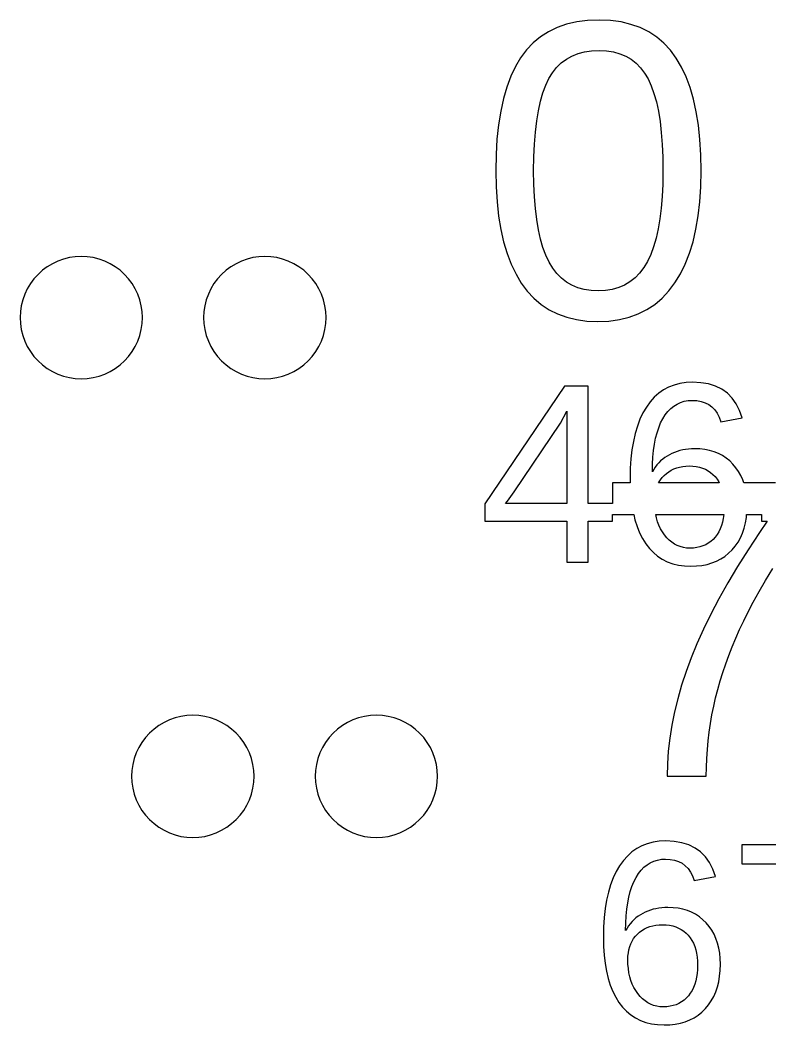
# Model space of a CAD drawing. Header units: metres. Extents: x -61 to 817, y 39 to 684.
# Drawn here: x 422.95 to 435.2, y 396.44 to 412.87 of the extents above; entities that cross this region are included whole.
import ezdxf

# ---------------------------------------------------------------- set-up
doc = ezdxf.new("R2010")
doc.units = ezdxf.units.M

msp = doc.modelspace()

# ---------------------------------------------------------------- linework, layer by layer
for p, q in [((432.045, 412.839), (431.88, 412.801)), ((432.223, 412.862), (432.045, 412.839)), ((432.412, 412.87), (432.223, 412.862)), ((432.597, 412.862), (432.412, 412.87)), ((432.77, 412.839), (432.597, 412.862)), ((432.932, 412.8), (432.77, 412.839)), ((431.583, 412.68), (431.452, 412.596)), ((431.725, 412.748), (431.583, 412.68)), ((431.88, 412.801), (431.725, 412.748)), ((433.083, 412.747), (432.932, 412.8)), ((433.223, 412.678), (433.083, 412.747)), ((433.352, 412.593), (433.223, 412.678)), ((431.452, 412.596), (431.332, 412.497)), ((433.47, 412.493), (433.352, 412.593)), ((431.224, 412.384), (431.128, 412.255)), ((431.332, 412.497), (431.224, 412.384)), ((432.067, 412.322), (432.174, 412.35)), ((432.174, 412.35), (432.289, 412.367)), ((432.289, 412.367), (432.412, 412.373)), ((432.412, 412.373), (432.533, 412.367)), ((432.533, 412.367), (432.645, 412.35)), ((432.645, 412.35), (432.749, 412.321)), ((433.577, 412.378), (433.47, 412.493)), ((433.672, 412.248), (433.577, 412.378)), ((431.128, 412.255), (431.043, 412.11)), ((431.793, 412.169), (431.876, 412.231)), ((431.876, 412.231), (431.968, 412.282)), ((431.968, 412.282), (432.067, 412.322)), ((432.749, 412.321), (432.846, 412.28)), ((432.846, 412.28), (432.935, 412.229)), ((432.935, 412.229), (433.016, 412.165)), ((433.758, 412.102), (433.672, 412.248)), ((431.043, 412.11), (430.968, 411.951)), ((431.65, 412.01), (431.717, 412.095)), ((431.717, 412.095), (431.793, 412.169)), ((433.016, 412.165), (433.089, 412.091)), ((433.089, 412.091), (433.155, 412.004)), ((433.833, 411.942), (433.758, 412.102)), ((430.968, 411.951), (430.903, 411.776)), ((431.538, 411.804), (431.59, 411.914)), ((431.59, 411.914), (431.65, 412.01)), ((433.155, 412.004), (433.212, 411.907)), ((433.212, 411.907), (433.263, 411.796)), ((433.898, 411.766), (433.833, 411.942)), ((430.903, 411.776), (430.848, 411.586)), ((431.492, 411.681), (431.538, 411.804)), ((433.263, 411.796), (433.308, 411.672)), ((433.953, 411.577), (433.898, 411.766)), ((430.848, 411.586), (430.803, 411.38)), ((431.418, 411.389), (431.452, 411.542)), ((431.452, 411.542), (431.492, 411.681)), ((433.308, 411.672), (433.347, 411.533)), ((433.347, 411.533), (433.38, 411.38)), ((433.998, 411.372), (433.953, 411.577)), ((430.803, 411.38), (430.768, 411.159)), ((431.391, 411.222), (431.418, 411.389)), ((433.38, 411.38), (433.407, 411.214)), ((434.033, 411.152), (433.998, 411.372)), ((431.369, 411.04), (431.391, 411.222)), ((433.407, 411.214), (433.428, 411.033)), ((430.768, 411.159), (430.742, 410.923)), ((431.354, 410.843), (431.369, 411.04)), ((433.428, 411.033), (433.443, 410.838)), ((434.058, 410.918), (434.033, 411.152)), ((430.742, 410.923), (430.727, 410.672)), ((434.073, 410.669), (434.058, 410.918)), ((431.344, 410.632), (431.354, 410.843)), ((433.443, 410.838), (433.452, 410.629)), ((430.727, 410.672), (430.722, 410.406)), ((431.341, 410.406), (431.344, 410.632)), ((433.452, 410.629), (433.455, 410.406)), ((434.078, 410.406), (434.073, 410.669)), ((430.722, 410.406), (430.728, 410.144)), ((431.345, 410.186), (431.341, 410.406)), ((433.455, 410.406), (433.452, 410.19)), ((434.073, 410.146), (434.078, 410.406)), ((430.728, 410.144), (430.743, 409.898)), ((431.354, 409.98), (431.345, 410.186)), ((433.452, 410.19), (433.443, 409.987)), ((434.057, 409.9), (434.073, 410.146)), ((430.743, 409.898), (430.769, 409.665)), ((431.37, 409.787), (431.354, 409.98)), ((433.443, 409.987), (433.427, 409.797)), ((434.031, 409.669), (434.057, 409.9)), ((431.391, 409.608), (431.37, 409.787)), ((433.427, 409.797), (433.405, 409.62)), ((430.769, 409.665), (430.805, 409.447)), ((431.419, 409.442), (431.391, 409.608)), ((433.405, 409.62), (433.377, 409.456)), ((433.994, 409.451), (434.031, 409.669)), ((430.805, 409.447), (430.851, 409.243)), ((431.454, 409.29), (431.419, 409.442)), ((433.377, 409.456), (433.342, 409.304)), ((433.947, 409.247), (433.994, 409.451)), ((430.851, 409.243), (430.908, 409.053)), ((431.494, 409.151), (431.454, 409.29)), ((433.342, 409.304), (433.301, 409.165)), ((433.889, 409.058), (433.947, 409.247)), ((431.541, 409.026), (431.494, 409.151)), ((433.301, 409.165), (433.254, 409.038)), ((433.82, 408.882), (433.889, 409.058)), ((423.566, 408.929), (423.477, 408.887)), ((423.658, 408.962), (423.566, 408.929)), ((423.753, 408.986), (423.658, 408.962)), ((423.85, 409.001), (423.753, 408.986)), ((423.948, 409.006), (423.85, 409.001)), ((424.046, 409.001), (423.948, 409.006)), ((424.144, 408.986), (424.046, 409.001)), ((424.239, 408.962), (424.144, 408.986)), ((424.331, 408.929), (424.239, 408.962)), ((424.42, 408.887), (424.331, 408.929)), ((426.566, 408.929), (426.477, 408.887)), ((426.658, 408.962), (426.566, 408.929)), ((426.753, 408.986), (426.658, 408.962)), ((426.85, 409.001), (426.753, 408.986)), ((426.948, 409.006), (426.85, 409.001)), ((427.046, 409.001), (426.948, 409.006)), ((427.143, 408.986), (427.046, 409.001)), ((427.239, 408.962), (427.143, 408.986)), ((427.331, 408.929), (427.239, 408.962)), ((427.42, 408.887), (427.331, 408.929)), ((430.908, 409.053), (430.975, 408.878)), ((431.594, 408.915), (431.541, 409.026)), ((431.654, 408.815), (431.594, 408.915)), ((433.2, 408.925), (433.14, 408.823)), ((433.254, 409.038), (433.2, 408.925)), ((423.314, 408.779), (423.241, 408.713)), ((423.393, 408.837), (423.314, 408.779)), ((423.477, 408.887), (423.393, 408.837)), ((424.504, 408.837), (424.42, 408.887)), ((424.583, 408.779), (424.504, 408.837)), ((424.656, 408.713), (424.583, 408.779)), ((426.314, 408.779), (426.241, 408.713)), ((426.393, 408.837), (426.314, 408.779)), ((426.477, 408.887), (426.393, 408.837)), ((427.504, 408.837), (427.42, 408.887)), ((427.583, 408.779), (427.504, 408.837)), ((427.656, 408.713), (427.583, 408.779)), ((430.975, 408.878), (431.053, 408.716)), ((431.722, 408.728), (431.654, 408.815)), ((433.073, 408.734), (432.998, 408.657)), ((433.14, 408.823), (433.073, 408.734)), ((433.741, 408.721), (433.82, 408.882)), ((423.175, 408.64), (423.117, 408.561)), ((423.241, 408.713), (423.175, 408.64)), ((424.721, 408.64), (424.656, 408.713)), ((424.78, 408.561), (424.721, 408.64)), ((426.175, 408.64), (426.117, 408.561)), ((426.241, 408.713), (426.175, 408.64)), ((427.721, 408.64), (427.656, 408.713)), ((427.78, 408.561), (427.721, 408.64)), ((431.053, 408.716), (431.14, 408.57)), ((431.14, 408.57), (431.238, 408.438)), ((431.796, 408.652), (431.722, 408.728)), ((431.878, 408.588), (431.796, 408.652)), ((431.967, 408.536), (431.878, 408.588)), ((432.916, 408.591), (432.827, 408.538)), ((432.998, 408.657), (432.916, 408.591)), ((433.551, 408.441), (433.651, 408.574)), ((433.651, 408.574), (433.741, 408.721)), ((423.066, 408.477), (423.025, 408.388)), ((423.117, 408.561), (423.066, 408.477)), ((424.83, 408.477), (424.78, 408.561)), ((424.872, 408.388), (424.83, 408.477)), ((426.066, 408.477), (426.025, 408.388)), ((426.117, 408.561), (426.066, 408.477)), ((427.83, 408.477), (427.78, 408.561)), ((427.872, 408.388), (427.83, 408.477)), ((431.238, 408.438), (431.347, 408.321)), ((432.064, 408.495), (431.967, 408.536)), ((432.168, 408.466), (432.064, 408.495)), ((432.28, 408.448), (432.168, 408.466)), ((432.398, 408.443), (432.28, 408.448)), ((432.516, 408.448), (432.398, 408.443)), ((432.627, 408.466), (432.516, 408.448)), ((432.731, 408.496), (432.627, 408.466)), ((432.827, 408.538), (432.731, 408.496)), ((433.442, 408.324), (433.551, 408.441)), ((422.991, 408.296), (422.968, 408.201)), ((423.025, 408.388), (422.991, 408.296)), ((424.905, 408.296), (424.872, 408.388)), ((424.929, 408.201), (424.905, 408.296)), ((425.991, 408.296), (425.968, 408.201)), ((426.025, 408.388), (425.991, 408.296)), ((427.905, 408.296), (427.872, 408.388)), ((427.929, 408.201), (427.905, 408.296)), ((431.347, 408.321), (431.465, 408.221)), ((433.322, 408.222), (433.442, 408.324)), ((422.953, 408.104), (422.948, 408.006)), ((422.968, 408.201), (422.953, 408.104)), ((424.944, 408.104), (424.929, 408.201)), ((424.948, 408.006), (424.944, 408.104)), ((425.953, 408.104), (425.948, 408.006)), ((425.968, 408.201), (425.953, 408.104)), ((427.944, 408.104), (427.929, 408.201)), ((427.948, 408.006), (427.944, 408.104)), ((431.465, 408.221), (431.594, 408.135)), ((431.594, 408.135), (431.733, 408.066)), ((433.052, 408.066), (433.192, 408.137)), ((433.192, 408.137), (433.322, 408.222)), ((422.948, 408.006), (422.953, 407.908)), ((422.953, 407.908), (422.968, 407.81)), ((424.929, 407.81), (424.944, 407.908)), ((424.944, 407.908), (424.948, 408.006)), ((425.948, 408.006), (425.953, 407.908)), ((425.953, 407.908), (425.968, 407.81)), ((427.929, 407.81), (427.944, 407.908)), ((427.944, 407.908), (427.948, 408.006)), ((431.733, 408.066), (431.882, 408.011)), ((431.882, 408.011), (432.042, 407.973)), ((432.042, 407.973), (432.211, 407.949)), ((432.211, 407.949), (432.391, 407.942)), ((432.391, 407.942), (432.572, 407.949)), ((432.572, 407.949), (432.742, 407.973)), ((432.742, 407.973), (432.902, 408.012)), ((432.902, 408.012), (433.052, 408.066)), ((422.968, 407.81), (422.991, 407.715)), ((424.905, 407.715), (424.929, 407.81)), ((425.968, 407.81), (425.991, 407.715)), ((427.905, 407.715), (427.929, 407.81)), ((422.991, 407.715), (423.025, 407.623)), ((423.025, 407.623), (423.066, 407.534)), ((424.83, 407.534), (424.872, 407.623)), ((424.872, 407.623), (424.905, 407.715)), ((425.991, 407.715), (426.025, 407.623)), ((426.025, 407.623), (426.066, 407.534)), ((427.83, 407.534), (427.872, 407.623)), ((427.872, 407.623), (427.905, 407.715)), ((423.066, 407.534), (423.117, 407.45)), ((423.117, 407.45), (423.175, 407.371)), ((424.721, 407.371), (424.78, 407.45)), ((424.78, 407.45), (424.83, 407.534)), ((426.066, 407.534), (426.117, 407.45)), ((426.117, 407.45), (426.175, 407.371)), ((427.721, 407.371), (427.78, 407.45)), ((427.78, 407.45), (427.83, 407.534)), ((423.175, 407.371), (423.241, 407.298)), ((423.241, 407.298), (423.314, 407.233)), ((424.583, 407.233), (424.656, 407.298)), ((424.656, 407.298), (424.721, 407.371)), ((426.175, 407.371), (426.241, 407.298)), ((426.241, 407.298), (426.314, 407.233)), ((427.583, 407.233), (427.656, 407.298)), ((427.656, 407.298), (427.721, 407.371)), ((423.314, 407.233), (423.393, 407.174)), ((423.393, 407.174), (423.477, 407.124)), ((423.477, 407.124), (423.566, 407.082)), ((424.331, 407.082), (424.42, 407.124)), ((424.42, 407.124), (424.504, 407.174)), ((424.504, 407.174), (424.583, 407.233)), ((426.314, 407.233), (426.393, 407.174)), ((426.393, 407.174), (426.477, 407.124)), ((426.477, 407.124), (426.566, 407.082)), ((427.331, 407.082), (427.42, 407.124)), ((427.42, 407.124), (427.504, 407.174)), ((427.504, 407.174), (427.583, 407.233)), ((423.566, 407.082), (423.658, 407.049)), ((423.658, 407.049), (423.753, 407.025)), ((423.753, 407.025), (423.85, 407.01)), ((423.85, 407.01), (423.948, 407.006)), ((423.948, 407.006), (424.046, 407.01)), ((424.046, 407.01), (424.144, 407.025)), ((424.144, 407.025), (424.239, 407.049)), ((424.239, 407.049), (424.331, 407.082)), ((426.566, 407.082), (426.658, 407.049)), ((426.658, 407.049), (426.753, 407.025)), ((426.753, 407.025), (426.85, 407.01)), ((426.85, 407.01), (426.948, 407.006)), ((426.948, 407.006), (427.046, 407.01)), ((427.046, 407.01), (427.143, 407.025)), ((427.143, 407.025), (427.239, 407.049)), ((427.239, 407.049), (427.331, 407.082)), ((433.732, 406.929), (433.637, 406.904)), ((433.832, 406.944), (433.732, 406.929)), ((433.938, 406.95), (433.832, 406.944)), ((434.076, 406.942), (433.938, 406.95)), ((434.201, 406.921), (434.076, 406.942)), ((431.848, 406.886), (430.543, 404.962)), ((432.23, 406.886), (431.848, 406.886)), ((432.23, 404.966), (432.23, 406.886)), ((433.385, 406.769), (433.312, 406.703)), ((433.463, 406.824), (433.385, 406.769)), ((433.547, 406.869), (433.463, 406.824)), ((433.637, 406.904), (433.547, 406.869)), ((434.315, 406.885), (434.201, 406.921)), ((434.417, 406.834), (434.315, 406.885)), ((434.508, 406.77), (434.417, 406.834)), ((434.586, 406.69), (434.508, 406.77)), ((433.245, 406.628), (433.183, 406.543)), ((433.312, 406.703), (433.245, 406.628)), ((433.632, 406.56), (433.685, 406.593)), ((433.685, 406.593), (433.742, 406.619)), ((433.742, 406.619), (433.802, 406.638)), ((433.802, 406.638), (433.866, 406.649)), ((433.866, 406.649), (433.933, 406.653)), ((433.933, 406.653), (434.01, 406.648)), ((434.01, 406.648), (434.081, 406.635)), ((434.081, 406.635), (434.146, 406.614)), ((434.146, 406.614), (434.204, 406.584)), ((434.653, 406.597), (434.586, 406.69)), ((434.708, 406.489), (434.653, 406.597)), ((431.778, 406.278), (431.884, 406.474)), ((431.884, 406.474), (431.884, 404.966)), ((433.128, 406.448), (433.078, 406.345)), ((433.183, 406.543), (433.128, 406.448)), ((433.492, 406.415), (433.535, 406.471)), ((433.535, 406.471), (433.582, 406.519)), ((433.582, 406.519), (433.632, 406.56)), ((434.204, 406.584), (434.256, 406.545)), ((434.256, 406.545), (434.302, 406.497)), ((434.302, 406.497), (434.341, 406.441)), ((434.341, 406.441), (434.374, 406.377)), ((434.751, 406.367), (434.708, 406.489)), ((431.022, 405.156), (431.778, 406.278)), ((433.078, 406.345), (433.036, 406.233)), ((433.385, 406.206), (433.416, 406.283)), ((433.416, 406.283), (433.452, 406.353)), ((433.452, 406.353), (433.492, 406.415)), ((434.374, 406.377), (434.401, 406.304)), ((434.401, 406.304), (434.751, 406.367)), ((433, 406.112), (432.971, 405.982)), ((433.036, 406.233), (433, 406.112)), ((433.335, 406.033), (433.358, 406.123)), ((433.358, 406.123), (433.385, 406.206)), ((432.971, 405.982), (432.948, 405.844)), ((433.301, 405.833), (433.316, 405.936)), ((433.316, 405.936), (433.335, 406.033)), ((432.948, 405.844), (432.931, 405.697)), ((433.291, 405.724), (433.301, 405.833)), ((433.602, 405.785), (433.561, 405.765)), ((433.644, 405.803), (433.602, 405.785)), ((433.687, 405.818), (433.644, 405.803)), ((433.731, 405.832), (433.687, 405.818)), ((433.777, 405.842), (433.731, 405.832)), ((433.824, 405.851), (433.777, 405.842)), ((433.873, 405.857), (433.824, 405.851)), ((433.922, 405.86), (433.873, 405.857)), ((433.973, 405.862), (433.922, 405.86)), ((434.059, 405.858), (433.973, 405.862)), ((434.14, 405.849), (434.059, 405.858)), ((434.218, 405.834), (434.14, 405.849)), ((434.291, 405.812), (434.218, 405.834)), ((434.361, 405.784), (434.291, 405.812)), ((434.426, 405.75), (434.361, 405.784)), ((432.931, 405.697), (432.921, 405.542)), ((433.284, 405.607), (433.291, 405.724)), ((433.386, 405.631), (433.357, 405.597)), ((433.417, 405.662), (433.386, 405.631)), ((433.45, 405.691), (433.417, 405.662)), ((433.485, 405.717), (433.45, 405.691)), ((433.522, 405.742), (433.485, 405.717)), ((433.561, 405.765), (433.522, 405.742)), ((434.487, 405.709), (434.426, 405.75)), ((434.545, 405.662), (434.487, 405.709)), ((434.598, 405.61), (434.545, 405.662)), ((434.647, 405.552), (434.598, 405.61)), ((432.921, 405.542), (432.918, 405.378)), ((433.282, 405.485), (433.284, 405.607)), ((433.305, 405.524), (433.282, 405.485)), ((433.33, 405.562), (433.305, 405.524)), ((433.357, 405.597), (433.33, 405.562)), ((433.474, 405.427), (433.51, 405.459)), ((433.51, 405.459), (433.549, 405.487)), ((433.549, 405.487), (433.59, 405.512)), ((433.59, 405.512), (433.633, 405.532)), ((433.633, 405.532), (433.679, 405.549)), ((433.679, 405.549), (433.727, 405.563)), ((433.727, 405.563), (433.777, 405.572)), ((433.777, 405.572), (433.83, 405.578)), ((433.83, 405.578), (433.885, 405.58)), ((433.885, 405.58), (433.944, 405.577)), ((433.944, 405.577), (433.999, 405.571)), ((433.999, 405.571), (434.052, 405.56)), ((434.052, 405.56), (434.102, 405.545)), ((434.102, 405.545), (434.148, 405.526)), ((434.148, 405.526), (434.192, 405.503)), ((434.192, 405.503), (434.233, 405.475)), ((434.233, 405.475), (434.271, 405.443)), ((434.69, 405.489), (434.647, 405.552)), ((434.727, 405.423), (434.69, 405.489)), ((432.92, 405.306), (432.631, 405.306)), ((432.631, 405.306), (432.631, 404.966)), ((432.918, 405.378), (432.92, 405.306)), ((433.384, 405.306), (433.413, 405.353)), ((434.375, 405.306), (433.384, 405.306)), ((433.413, 405.353), (433.441, 405.391)), ((433.441, 405.391), (433.474, 405.427)), ((434.271, 405.443), (434.306, 405.407)), ((434.306, 405.407), (434.338, 405.367)), ((434.338, 405.367), (434.366, 405.323)), ((434.366, 405.323), (434.375, 405.306)), ((434.759, 405.352), (434.727, 405.423)), ((434.775, 405.306), (434.759, 405.352)), ((435.296, 405.306), (434.775, 405.306)), ((430.913, 405.006), (431.022, 405.156)), ((430.543, 404.962), (430.543, 404.678)), ((430.881, 404.966), (430.913, 405.006)), ((431.884, 404.966), (430.881, 404.966)), ((432.631, 404.966), (432.23, 404.966)), ((430.543, 404.678), (431.884, 404.678)), ((431.884, 404.678), (431.884, 404.006)), ((432.23, 404.006), (432.23, 404.678)), ((432.23, 404.678), (432.632, 404.678)), ((432.632, 404.678), (432.632, 404.785)), ((432.632, 404.785), (432.977, 404.785)), ((432.977, 404.785), (432.997, 404.701)), ((432.997, 404.701), (433.031, 404.59)), ((433.35, 404.73), (433.338, 404.785)), ((433.338, 404.785), (434.451, 404.785)), ((433.368, 404.669), (433.35, 404.73)), ((433.39, 404.61), (433.368, 404.669)), ((434.429, 404.662), (434.412, 404.606)), ((434.441, 404.721), (434.429, 404.662)), ((434.451, 404.785), (434.441, 404.721)), ((434.782, 404.563), (434.803, 404.648)), ((434.803, 404.648), (434.818, 404.739)), ((434.818, 404.739), (434.822, 404.785)), ((434.822, 404.785), (435.063, 404.785)), ((435.156, 404.678), (435.031, 404.494)), ((435.063, 404.785), (435.063, 404.678)), ((435.063, 404.678), (435.156, 404.678)), ((433.031, 404.59), (433.072, 404.488)), ((433.072, 404.488), (433.12, 404.394)), ((433.416, 404.555), (433.39, 404.61)), ((433.446, 404.502), (433.416, 404.555)), ((433.48, 404.453), (433.446, 404.502)), ((434.34, 404.46), (434.308, 404.418)), ((434.367, 404.505), (434.34, 404.46)), ((434.391, 404.554), (434.367, 404.505)), ((434.412, 404.606), (434.391, 404.554)), ((434.721, 404.406), (434.755, 404.482)), ((434.755, 404.482), (434.782, 404.563)), ((435.031, 404.494), (434.846, 404.211)), ((433.12, 404.394), (433.173, 404.309)), ((433.173, 404.309), (433.233, 404.231)), ((433.518, 404.407), (433.48, 404.453)), ((433.557, 404.367), (433.518, 404.407)), ((433.599, 404.333), (433.557, 404.367)), ((433.643, 404.303), (433.599, 404.333)), ((433.689, 404.279), (433.643, 404.303)), ((434.196, 404.317), (434.153, 404.292)), ((434.236, 404.346), (434.196, 404.317)), ((434.274, 404.38), (434.236, 404.346)), ((434.308, 404.418), (434.274, 404.38)), ((434.637, 404.269), (434.682, 404.335)), ((434.682, 404.335), (434.721, 404.406)), ((433.233, 404.231), (433.298, 404.164)), ((433.298, 404.164), (433.368, 404.105)), ((433.738, 404.261), (433.689, 404.279)), ((433.789, 404.247), (433.738, 404.261)), ((433.842, 404.239), (433.789, 404.247)), ((433.897, 404.237), (433.842, 404.239)), ((433.954, 404.239), (433.897, 404.237)), ((434.008, 404.245), (433.954, 404.239)), ((434.059, 404.257), (434.008, 404.245)), ((434.108, 404.272), (434.059, 404.257)), ((434.153, 404.292), (434.108, 404.272)), ((434.467, 404.102), (434.528, 404.152)), ((434.528, 404.152), (434.585, 404.208)), ((434.585, 404.208), (434.637, 404.269)), ((434.846, 404.211), (434.674, 403.935)), ((431.884, 404.006), (432.23, 404.006)), ((433.368, 404.105), (433.444, 404.055)), ((433.444, 404.055), (433.526, 404.014)), ((433.526, 404.014), (433.614, 403.982)), ((433.614, 403.982), (433.707, 403.96)), ((434.092, 403.955), (434.176, 403.971)), ((434.176, 403.971), (434.256, 403.994)), ((434.256, 403.994), (434.331, 404.024)), ((434.331, 404.024), (434.401, 404.06)), ((434.401, 404.06), (434.467, 404.102)), ((433.707, 403.96), (433.805, 403.946)), ((433.805, 403.946), (433.909, 403.942)), ((433.909, 403.942), (434.003, 403.945)), ((434.003, 403.945), (434.092, 403.955)), ((434.674, 403.935), (434.515, 403.668)), ((435.132, 403.71), (435.249, 403.905)), ((434.515, 403.668), (434.369, 403.407)), ((435.026, 403.526), (435.132, 403.71)), ((434.931, 403.354), (435.026, 403.526)), ((434.369, 403.407), (434.236, 403.155)), ((434.847, 403.194), (434.931, 403.354)), ((434.236, 403.155), (434.116, 402.91)), ((434.774, 403.047), (434.847, 403.194)), ((434.708, 402.905), (434.774, 403.047)), ((434.116, 402.91), (434.009, 402.672)), ((434.646, 402.764), (434.708, 402.905)), ((434.009, 402.672), (433.915, 402.443)), ((434.588, 402.624), (434.646, 402.764)), ((434.533, 402.484), (434.588, 402.624)), ((433.915, 402.443), (433.832, 402.218)), ((434.435, 402.205), (434.482, 402.344)), ((434.482, 402.344), (434.533, 402.484)), ((433.832, 402.218), (433.76, 401.995)), ((434.391, 402.066), (434.435, 402.205)), ((433.76, 401.995), (433.697, 401.775)), ((434.352, 401.928), (434.391, 402.066)), ((434.316, 401.79), (434.352, 401.928)), ((433.697, 401.775), (433.643, 401.558)), ((434.284, 401.651), (434.316, 401.79)), ((425.673, 401.501), (425.576, 401.486)), ((425.771, 401.506), (425.673, 401.501)), ((425.869, 401.501), (425.771, 401.506)), ((425.966, 401.486), (425.869, 401.501)), ((428.673, 401.501), (428.576, 401.486)), ((428.771, 401.506), (428.673, 401.501)), ((428.869, 401.501), (428.771, 401.506)), ((428.966, 401.486), (428.869, 401.501)), ((433.643, 401.558), (433.6, 401.343)), ((434.231, 401.371), (434.256, 401.512)), ((434.256, 401.512), (434.284, 401.651)), ((425.215, 401.337), (425.137, 401.279)), ((425.3, 401.387), (425.215, 401.337)), ((425.388, 401.429), (425.3, 401.387)), ((425.481, 401.463), (425.388, 401.429)), ((425.576, 401.486), (425.481, 401.463)), ((426.061, 401.463), (425.966, 401.486)), ((426.154, 401.429), (426.061, 401.463)), ((426.242, 401.387), (426.154, 401.429)), ((426.327, 401.337), (426.242, 401.387)), ((426.405, 401.279), (426.327, 401.337)), ((428.215, 401.337), (428.137, 401.279)), ((428.3, 401.387), (428.215, 401.337)), ((428.388, 401.429), (428.3, 401.387)), ((428.481, 401.463), (428.388, 401.429)), ((428.576, 401.486), (428.481, 401.463)), ((429.061, 401.463), (428.966, 401.486)), ((429.154, 401.429), (429.061, 401.463)), ((429.242, 401.387), (429.154, 401.429)), ((429.327, 401.337), (429.242, 401.387)), ((429.405, 401.279), (429.327, 401.337)), ((433.6, 401.343), (433.566, 401.13)), ((434.21, 401.23), (434.231, 401.371)), ((425.064, 401.213), (424.998, 401.14)), ((425.137, 401.279), (425.064, 401.213)), ((426.478, 401.213), (426.405, 401.279)), ((426.544, 401.14), (426.478, 401.213)), ((428.064, 401.213), (427.998, 401.14)), ((428.137, 401.279), (428.064, 401.213)), ((429.478, 401.213), (429.405, 401.279)), ((429.544, 401.14), (429.478, 401.213)), ((434.193, 401.087), (434.21, 401.23)), ((424.939, 401.061), (424.889, 400.977)), ((424.998, 401.14), (424.939, 401.061)), ((426.602, 401.061), (426.544, 401.14)), ((426.653, 400.977), (426.602, 401.061)), ((427.939, 401.061), (427.889, 400.977)), ((427.998, 401.14), (427.939, 401.061)), ((429.602, 401.061), (429.544, 401.14)), ((429.653, 400.977), (429.602, 401.061)), ((433.566, 401.13), (433.541, 400.919)), ((434.18, 400.943), (434.193, 401.087)), ((424.847, 400.888), (424.814, 400.796)), ((424.889, 400.977), (424.847, 400.888)), ((426.695, 400.888), (426.653, 400.977)), ((426.728, 400.796), (426.695, 400.888)), ((427.847, 400.888), (427.814, 400.796)), ((427.889, 400.977), (427.847, 400.888)), ((429.695, 400.888), (429.653, 400.977)), ((429.728, 400.796), (429.695, 400.888)), ((433.541, 400.919), (433.527, 400.711)), ((434.171, 400.799), (434.18, 400.943)), ((424.79, 400.701), (424.776, 400.604)), ((424.814, 400.796), (424.79, 400.701)), ((426.752, 400.701), (426.728, 400.796)), ((426.766, 400.604), (426.752, 400.701)), ((427.79, 400.701), (427.776, 400.604)), ((427.814, 400.796), (427.79, 400.701)), ((429.752, 400.701), (429.728, 400.796)), ((429.766, 400.604), (429.752, 400.701)), ((433.527, 400.711), (433.522, 400.506)), ((434.165, 400.653), (434.171, 400.799)), ((424.776, 400.604), (424.771, 400.506)), ((426.771, 400.506), (426.766, 400.604)), ((427.776, 400.604), (427.771, 400.506)), ((429.771, 400.506), (429.766, 400.604)), ((434.163, 400.506), (434.165, 400.653)), ((424.771, 400.506), (424.776, 400.408)), ((424.776, 400.408), (424.79, 400.311)), ((426.752, 400.311), (426.766, 400.408)), ((426.766, 400.408), (426.771, 400.506)), ((427.771, 400.506), (427.776, 400.408)), ((427.776, 400.408), (427.79, 400.311)), ((429.752, 400.311), (429.766, 400.408)), ((429.766, 400.408), (429.771, 400.506)), ((433.522, 400.506), (434.163, 400.506)), ((424.79, 400.311), (424.814, 400.215)), ((424.814, 400.215), (424.847, 400.123)), ((426.695, 400.123), (426.728, 400.215)), ((426.728, 400.215), (426.752, 400.311)), ((427.79, 400.311), (427.814, 400.215)), ((427.814, 400.215), (427.847, 400.123)), ((429.695, 400.123), (429.728, 400.215)), ((429.728, 400.215), (429.752, 400.311)), ((424.847, 400.123), (424.889, 400.034)), ((424.889, 400.034), (424.939, 399.95)), ((426.602, 399.95), (426.653, 400.034)), ((426.653, 400.034), (426.695, 400.123)), ((427.847, 400.123), (427.889, 400.034)), ((427.889, 400.034), (427.939, 399.95)), ((429.602, 399.95), (429.653, 400.034)), ((429.653, 400.034), (429.695, 400.123)), ((424.939, 399.95), (424.998, 399.871)), ((424.998, 399.871), (425.064, 399.798)), ((426.478, 399.798), (426.544, 399.871)), ((426.544, 399.871), (426.602, 399.95)), ((427.939, 399.95), (427.998, 399.871)), ((427.998, 399.871), (428.064, 399.798)), ((429.478, 399.798), (429.544, 399.871)), ((429.544, 399.871), (429.602, 399.95)), ((425.064, 399.798), (425.137, 399.733)), ((425.137, 399.733), (425.215, 399.674)), ((426.327, 399.674), (426.405, 399.733)), ((426.405, 399.733), (426.478, 399.798)), ((428.064, 399.798), (428.137, 399.733)), ((428.137, 399.733), (428.215, 399.674)), ((429.327, 399.674), (429.405, 399.733)), ((429.405, 399.733), (429.478, 399.798)), ((425.215, 399.674), (425.3, 399.624)), ((425.3, 399.624), (425.388, 399.582)), ((425.388, 399.582), (425.481, 399.549)), ((425.481, 399.549), (425.576, 399.525)), ((425.966, 399.525), (426.061, 399.549)), ((426.061, 399.549), (426.154, 399.582)), ((426.154, 399.582), (426.242, 399.624)), ((426.242, 399.624), (426.327, 399.674)), ((428.215, 399.674), (428.3, 399.624)), ((428.3, 399.624), (428.388, 399.582)), ((428.388, 399.582), (428.481, 399.549)), ((428.481, 399.549), (428.576, 399.525)), ((428.966, 399.525), (429.061, 399.549)), ((429.061, 399.549), (429.154, 399.582)), ((429.154, 399.582), (429.242, 399.624)), ((429.242, 399.624), (429.327, 399.674)), ((425.576, 399.525), (425.673, 399.51)), ((425.673, 399.51), (425.771, 399.506)), ((425.771, 399.506), (425.869, 399.51)), ((425.869, 399.51), (425.966, 399.525)), ((428.576, 399.525), (428.673, 399.51)), ((428.673, 399.51), (428.771, 399.506)), ((428.771, 399.506), (428.869, 399.51)), ((428.869, 399.51), (428.966, 399.525)), ((433.11, 399.369), (433.026, 399.324)), ((433.199, 399.404), (433.11, 399.369)), ((433.294, 399.429), (433.199, 399.404)), ((433.395, 399.445), (433.294, 399.429)), ((433.501, 399.45), (433.395, 399.445)), ((433.638, 399.442), (433.501, 399.45)), ((433.764, 399.421), (433.638, 399.442)), ((433.878, 399.385), (433.764, 399.421)), ((433.98, 399.334), (433.878, 399.385)), ((436.627, 399.386), (434.743, 399.386)), ((434.743, 399.386), (434.743, 399.075)), ((432.875, 399.203), (432.808, 399.128)), ((432.948, 399.269), (432.875, 399.203)), ((433.026, 399.324), (432.948, 399.269)), ((434.07, 399.27), (433.98, 399.334)), ((434.149, 399.19), (434.07, 399.27)), ((432.746, 399.043), (432.69, 398.948)), ((432.808, 399.128), (432.746, 399.043)), ((433.144, 399.019), (433.194, 399.06)), ((433.194, 399.06), (433.248, 399.093)), ((433.248, 399.093), (433.305, 399.119)), ((433.305, 399.119), (433.365, 399.138)), ((433.365, 399.138), (433.429, 399.149)), ((433.429, 399.149), (433.496, 399.153)), ((433.496, 399.153), (433.573, 399.148)), ((433.573, 399.148), (433.644, 399.135)), ((433.644, 399.135), (433.708, 399.114)), ((433.708, 399.114), (433.767, 399.084)), ((433.767, 399.084), (433.819, 399.045)), ((433.819, 399.045), (433.864, 398.997)), ((434.216, 399.097), (434.149, 399.19)), ((434.271, 398.989), (434.216, 399.097)), ((434.743, 399.075), (436.274, 399.075)), ((432.69, 398.948), (432.641, 398.845)), ((433.015, 398.853), (433.055, 398.916)), ((433.055, 398.916), (433.098, 398.971)), ((433.098, 398.971), (433.144, 399.019)), ((433.864, 398.997), (433.904, 398.941)), ((433.904, 398.941), (433.937, 398.877)), ((433.937, 398.877), (433.964, 398.804)), ((434.314, 398.867), (434.271, 398.989)), ((432.599, 398.733), (432.563, 398.612)), ((432.641, 398.845), (432.599, 398.733)), ((432.948, 398.706), (432.979, 398.783)), ((432.979, 398.783), (433.015, 398.853)), ((433.964, 398.804), (434.314, 398.867)), ((432.563, 398.612), (432.533, 398.483)), ((432.897, 398.533), (432.921, 398.623)), ((432.921, 398.623), (432.948, 398.706)), ((432.533, 398.483), (432.51, 398.344)), ((432.864, 398.333), (432.879, 398.437)), ((432.879, 398.437), (432.897, 398.533)), ((432.51, 398.344), (432.494, 398.197)), ((432.847, 398.107), (432.853, 398.224)), ((432.853, 398.224), (432.864, 398.333)), ((433.048, 398.218), (433.013, 398.191)), ((433.085, 398.242), (433.048, 398.218)), ((433.124, 398.265), (433.085, 398.242)), ((433.165, 398.285), (433.124, 398.265)), ((433.207, 398.303), (433.165, 398.285)), ((433.25, 398.318), (433.207, 398.303)), ((433.294, 398.332), (433.25, 398.318)), ((433.34, 398.342), (433.294, 398.332)), ((433.387, 398.351), (433.34, 398.342)), ((433.435, 398.357), (433.387, 398.351)), ((433.485, 398.36), (433.435, 398.357)), ((433.536, 398.362), (433.485, 398.36)), ((433.622, 398.358), (433.536, 398.362)), ((433.703, 398.349), (433.622, 398.358)), ((433.781, 398.334), (433.703, 398.349)), ((433.854, 398.312), (433.781, 398.334)), ((433.923, 398.284), (433.854, 398.312)), ((433.989, 398.25), (433.923, 398.284)), ((434.05, 398.209), (433.989, 398.25)), ((432.494, 398.197), (432.484, 398.042)), ((432.845, 397.985), (432.847, 398.107)), ((432.893, 398.062), (432.868, 398.024)), ((432.92, 398.097), (432.893, 398.062)), ((432.949, 398.131), (432.92, 398.097)), ((432.98, 398.162), (432.949, 398.131)), ((433.013, 398.191), (432.98, 398.162)), ((433.241, 398.049), (433.289, 398.063)), ((433.289, 398.063), (433.34, 398.072)), ((433.34, 398.072), (433.393, 398.078)), ((433.393, 398.078), (433.448, 398.08)), ((433.448, 398.08), (433.506, 398.077)), ((433.506, 398.077), (433.562, 398.071)), ((433.562, 398.071), (433.615, 398.06)), ((433.615, 398.06), (433.664, 398.045)), ((434.108, 398.162), (434.05, 398.209)), ((434.161, 398.11), (434.108, 398.162)), ((434.21, 398.052), (434.161, 398.11)), ((434.253, 397.989), (434.21, 398.052)), ((432.484, 398.042), (432.481, 397.878)), ((432.868, 398.024), (432.845, 397.985)), ((432.975, 397.853), (433.004, 397.891)), ((433.004, 397.891), (433.037, 397.927)), ((433.037, 397.927), (433.073, 397.959)), ((433.073, 397.959), (433.112, 397.987)), ((433.112, 397.987), (433.152, 398.012)), ((433.152, 398.012), (433.196, 398.032)), ((433.196, 398.032), (433.241, 398.049)), ((433.664, 398.045), (433.711, 398.026)), ((433.711, 398.026), (433.755, 398.003)), ((433.755, 398.003), (433.796, 397.975)), ((433.796, 397.975), (433.834, 397.943)), ((433.834, 397.943), (433.869, 397.907)), ((433.869, 397.907), (433.901, 397.867)), ((434.29, 397.923), (434.253, 397.989)), ((434.321, 397.852), (434.29, 397.923)), ((432.481, 397.878), (432.484, 397.726)), ((432.484, 397.726), (432.494, 397.582)), ((432.898, 397.672), (432.912, 397.722)), ((432.912, 397.722), (432.929, 397.769)), ((432.929, 397.769), (432.95, 397.812)), ((432.95, 397.812), (432.975, 397.853)), ((433.901, 397.867), (433.929, 397.823)), ((433.929, 397.823), (433.953, 397.776)), ((433.953, 397.776), (433.974, 397.725)), ((433.974, 397.725), (433.991, 397.671)), ((434.347, 397.777), (434.321, 397.852)), ((434.367, 397.698), (434.347, 397.777)), ((432.494, 397.582), (432.509, 397.447)), ((432.881, 397.507), (432.883, 397.565)), ((432.883, 397.565), (432.889, 397.62)), ((432.889, 397.62), (432.898, 397.672)), ((433.991, 397.671), (434.004, 397.613)), ((434.004, 397.613), (434.013, 397.551)), ((434.382, 397.614), (434.367, 397.698)), ((434.39, 397.526), (434.382, 397.614)), ((432.509, 397.447), (432.531, 397.32)), ((432.883, 397.433), (432.881, 397.507)), ((432.889, 397.362), (432.883, 397.433)), ((434.013, 397.551), (434.019, 397.486)), ((434.019, 397.486), (434.021, 397.418)), ((434.021, 397.418), (434.019, 397.349)), ((434.393, 397.434), (434.39, 397.526)), ((434.39, 397.334), (434.393, 397.434)), ((432.531, 397.32), (432.56, 397.201)), ((432.899, 397.295), (432.889, 397.362)), ((432.913, 397.23), (432.899, 397.295)), ((432.931, 397.169), (432.913, 397.23)), ((434.014, 397.283), (434.004, 397.221)), ((434.019, 397.349), (434.014, 397.283)), ((434.366, 397.148), (434.381, 397.239)), ((434.381, 397.239), (434.39, 397.334)), ((432.56, 397.201), (432.594, 397.09)), ((432.594, 397.09), (432.635, 396.988)), ((432.953, 397.11), (432.931, 397.169)), ((432.979, 397.055), (432.953, 397.11)), ((433.975, 397.106), (433.954, 397.054)), ((433.991, 397.162), (433.975, 397.106)), ((434.004, 397.221), (433.991, 397.162)), ((434.345, 397.063), (434.366, 397.148)), ((432.635, 396.988), (432.682, 396.894)), ((433.009, 397.002), (432.979, 397.055)), ((433.043, 396.953), (433.009, 397.002)), ((433.08, 396.907), (433.043, 396.953)), ((433.12, 396.867), (433.08, 396.907)), ((433.871, 396.918), (433.836, 396.88)), ((433.902, 396.96), (433.871, 396.918)), ((433.93, 397.005), (433.902, 396.96)), ((433.954, 397.054), (433.93, 397.005)), ((434.245, 396.835), (434.284, 396.906)), ((434.284, 396.906), (434.317, 396.982)), ((434.317, 396.982), (434.345, 397.063)), ((432.682, 396.894), (432.736, 396.809)), ((432.736, 396.809), (432.795, 396.732)), ((433.162, 396.833), (433.12, 396.867)), ((433.206, 396.803), (433.162, 396.833)), ((433.252, 396.779), (433.206, 396.803)), ((433.301, 396.761), (433.252, 396.779)), ((433.352, 396.747), (433.301, 396.761)), ((433.405, 396.739), (433.352, 396.747)), ((433.46, 396.737), (433.405, 396.739)), ((433.517, 396.739), (433.46, 396.737)), ((433.571, 396.746), (433.517, 396.739)), ((433.622, 396.757), (433.571, 396.746)), ((433.671, 396.772), (433.622, 396.757)), ((433.716, 396.792), (433.671, 396.772)), ((433.759, 396.817), (433.716, 396.792)), ((433.799, 396.846), (433.759, 396.817)), ((433.836, 396.88), (433.799, 396.846)), ((434.148, 396.708), (434.199, 396.769)), ((434.199, 396.769), (434.245, 396.835)), ((432.795, 396.732), (432.86, 396.664)), ((432.86, 396.664), (432.931, 396.605)), ((432.931, 396.605), (433.007, 396.555)), ((433.964, 396.56), (434.03, 396.602)), ((434.03, 396.602), (434.091, 396.652)), ((434.091, 396.652), (434.148, 396.708)), ((433.007, 396.555), (433.089, 396.514)), ((433.089, 396.514), (433.176, 396.482)), ((433.176, 396.482), (433.269, 396.46)), ((433.269, 396.46), (433.368, 396.446)), ((433.368, 396.446), (433.472, 396.442)), ((433.472, 396.442), (433.565, 396.445)), ((433.565, 396.445), (433.654, 396.455)), ((433.654, 396.455), (433.739, 396.471)), ((433.739, 396.471), (433.818, 396.494)), ((433.818, 396.494), (433.893, 396.524)), ((433.893, 396.524), (433.964, 396.56))]:
    msp.add_line(p, q)

doc.saveas('drawing.dxf')
